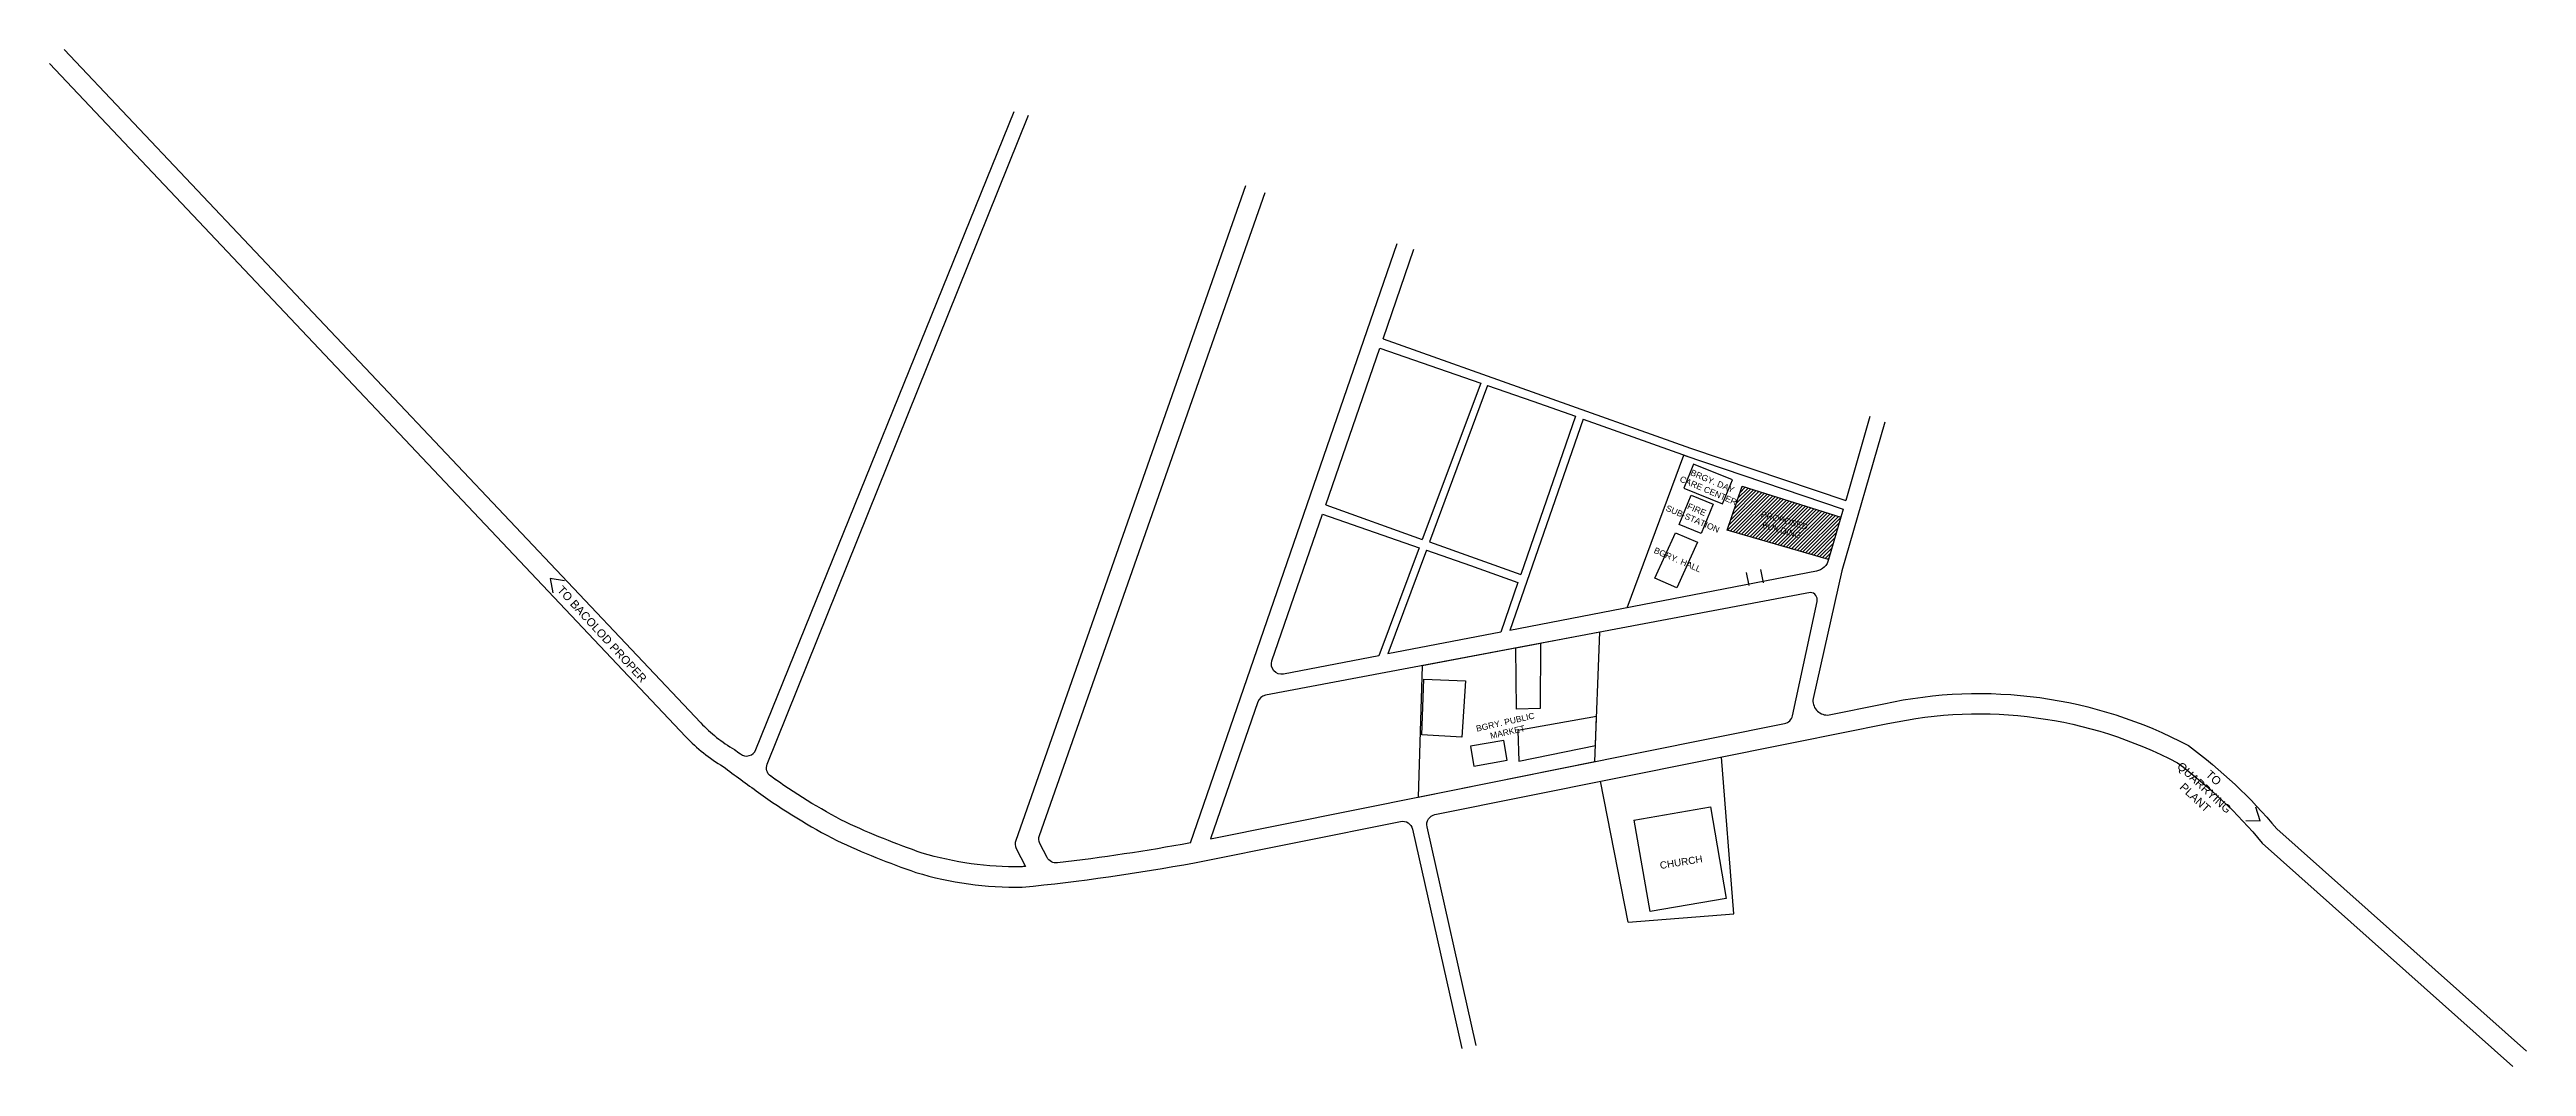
# Model space of a CAD drawing. Header units: inches. Extents: x -1369 to 1198, y -366 to 1398.
# Drawn here: x -541.6 to -298.1, y 421.6 to 521.6 of the extents above; entities that cross this region are included whole.
import ezdxf

# ---------------------------------------------------------------- set-up
doc = ezdxf.new("R2010")
doc.units = ezdxf.units.IN
doc.header["$MEASUREMENT"] = 0
doc.styles.get("Standard").update_dxf_attribs({"font": 'arial.ttf'})

msp = doc.modelspace()

# ---------------------------------------------------------------- hatches: boundary and pattern name
h = msp.add_hatch()
h.set_pattern_fill('ANSI31', color=8, scale=2)
h.paths.add_polyline_path([(-375.2182, 478.6843), (-365.507, 475.6342), (-366.7039, 471.4837), (-376.6733, 474.3586)])

# ---------------------------------------------------------------- linework, layer by layer
for points in [[(-540.1093, 521.6016), (-477.5628, 455.4303, 0.07160579), (-474.2439, 452.7978, 0.0010185), (-473.6614, 452.3604, 0.49175719), (-472.1357, 452.7861), (-446.7403, 515.5196)], [(-541.5627, 520.2277), (-479.0163, 454.0565, 0.06978876), (-475.3561, 451.1316, 0.00595613), (-471.8844, 448.5816, 0.0378641), (-464.1767, 443.8561, 0.02616466), (-456.4156, 440.7218, 0.07753782), (-445.9552, 439.2676, 0.02112643), (-429.0418, 441.6647), (-408.7753, 445.7322, -0.40753833), (-407.6029, 444.9709), (-402.7579, 423.3973)], [(-470.135, 449.7905, -0.00094017), (-470.6825, 450.1809, -0.34590369), (-471.0281, 451.3674), (-445.3554, 515.1571)], [(-424.0195, 508.2021), (-446.6026, 443.8572, 0.20397879), (-446.5478, 443.0758), (-445.6446, 441.3087)], [(-429.4206, 443.6286, -0.01653262), (-442.5102, 441.6516, -0.31349613), (-443.5172, 442.1897), (-444.217, 443.5589, -0.20397879), (-444.2718, 444.3403), (-422.0696, 507.5448)], [(-410.9148, 462.0207), (-420.2808, 460.2115, -0.57705226), (-421.4159, 461.5191), (-416.4529, 475.9202)], [(-365.2745, 476.4404), (-366.7039, 471.4837, -0.30347353), (-367.9115, 470.3278), (-398.024, 464.5109)], [(-427.4449, 444.0251), (-371.037, 455.3463, 0.29858709), (-370.2561, 456.1162), (-367.8357, 467.3573, 0.44963813), (-368.5021, 468.2439), (-422.0483, 458.1361, 0.26932804), (-422.8082, 457.4792), (-427.4449, 444.0251)], [(-366.8302, 456.1906), (-361.2816, 457.3042, -0.17725725), (-331.3374, 453.1882, -0.05841737), (-322.649, 445.0022), (-298.1181, 423.1398)], [(-401.3399, 423.6912), (-406.1729, 445.2113, -0.42092045), (-405.394, 446.4109), (-370.0006, 453.5144), (-360.872, 455.3465, -0.17642487), (-332.4082, 451.4919, -0.05837249), (-324.0887, 443.6063), (-299.4488, 421.6468)], [(-445.6446, 441.3087, -0.00053295), (-446.0694, 441.2661, -0.07660847), (-455.8014, 442.6256, -0.0259172), (-463.2972, 445.6528, -0.03771669), (-470.7163, 450.2051)]]:
    msp.add_lwpolyline(points, format="xyb")
for points in [[(-429.4206, 443.6286), (-409.1138, 502.5524)], [(-410.5005, 493.179), (-407.4653, 501.9862)], [(-416.1363, 476.839), (-410.8227, 492.2574)], [(-410.8227, 492.2574), (-400.8964, 488.8226)], [(-410.5005, 493.179), (-380.2765, 482.4182), (-365.0299, 477.2885)], [(-400.8964, 488.8226), (-406.6397, 473.4579)], [(-400.2379, 488.5948), (-405.9384, 473.2082)], [(-400.2379, 488.5948), (-395.7888, 487.0553), (-391.5865, 485.5514)], [(-390.8363, 485.2829), (-398.024, 464.5109)], [(-391.5865, 485.5514), (-396.9632, 470.0127)], [(-390.8363, 485.2829), (-380.5973, 481.6187)], [(-361.1967, 484.9659), (-365.3916, 470.3614), (-368.2311, 457.8178)], [(-362.6482, 485.5477), (-365.0299, 477.2885)], [(-386.4986, 466.7373), (-380.9511, 481.7375), (-365.2745, 476.4404)], [(-379.9784, 480.8582), (-380.9461, 478.4989), (-377.1281, 476.9329), (-376.1604, 479.2922), (-379.9784, 480.8582)], [(-380.2105, 477.7947), (-378.0539, 476.9186), (-379.2233, 474.0401), (-381.3799, 474.9162), (-380.2105, 477.7947)], [(-375.2182, 478.6843), (-365.507, 475.6342), (-366.7039, 471.4837), (-376.6733, 474.3586), (-375.2182, 478.6843)], [(-416.4529, 475.9202), (-406.9486, 472.6315)], [(-416.1363, 476.839), (-406.6397, 473.4579)], [(-406.9486, 472.6315), (-410.9148, 462.0207)], [(-406.2426, 472.3872), (-410.0192, 462.1937)], [(-406.2426, 472.3872), (-401.9003, 470.8846), (-397.2388, 469.2164)], [(-405.9384, 473.2082), (-396.9632, 470.0127)], [(-381.7547, 474.1055), (-379.5975, 473.1822), (-381.6193, 468.7046), (-383.7943, 469.6355), (-381.7547, 474.1055)], [(-374.4987, 468.9274), (-374.7709, 470.2088)], [(-373.0993, 469.1978), (-373.3714, 470.4792)], [(-490.9623, 469.3945), (-492.3631, 469.6035), (-492.1048, 468.2109)], [(-397.2388, 469.2164), (-398.9274, 464.3364)], [(-398.9274, 464.3364), (-410.0192, 462.1937)], [(-406.668, 461.0394), (-407.0483, 448.1187), (-389.6691, 451.6068), (-389.201, 464.3366), (-406.668, 461.0394)], [(-397.3686, 456.7562), (-397.4435, 462.7807), (-395.0135, 463.2402), (-395.0474, 456.8254), (-397.3686, 456.7562)], [(-406.4812, 459.7001), (-402.3792, 459.5419), (-402.7586, 454.0259), (-406.6998, 454.234), (-406.4812, 459.7001)], [(-397.2667, 454.6687), (-397.1647, 451.6647), (-389.6112, 453.1806), (-389.5058, 456.0467), (-397.2667, 454.6687)], [(-401.915, 453.0979), (-401.5757, 451.1776), (-398.2896, 451.7582), (-398.6317, 453.6942), (-401.9178, 453.1136)], [(-376.0066, 436.6346), (-377.2444, 452.0606)], [(-386.3946, 435.8195), (-389.1197, 449.6772)], [(-385.8562, 445.8429), (-378.3267, 447.1507), (-376.7669, 438.1703), (-384.2484, 436.8709), (-385.8082, 445.8512)], [(-325.7008, 445.8206), (-324.285, 445.781), (-324.7083, 447.1326)], [(-386.3946, 435.8195), (-376.0066, 436.6346)]]:
    msp.add_lwpolyline(points)
msp.add_arc((-366.8313, 457.6059), 1.4153, 171.389053, 270.046609)

# ---------------------------------------------------------------- texts
at = {"attachment_point": 1}
for s, width, insert, char_height, rotation in [('\\pxqc;BRGY. DAY CARE CENTER', 6.602052, (-381.0424, 480.7536), 0.6, 336.794179), ('\\pxqc;FIRE SUB-STATION', 2.659488, (-380.7708, 477.1876), 0.6, 336.794179), ('\\pxqc;PROPOSED BUILDING', 4.967654, (-373.3485, 476.2854), 0.6, 344.065693), ('BGRY. HALL', 4.967654, (-383.7084, 472.7026), 0.6, 336.794179), ('\\pxqc;TO BACOLOD PROPER', 13.274374, (-491.4389, 469.3137), 0.8, 312.425329), ('\\pxqc;BGRY. PUBLIC MARKET', 7.252751, (-402.0845, 454.9792), 0.6, 12.873264), ('\\pxqc;TO QUARRYING PLANT', 8.554782, (-331.7285, 453.2307), 0.8, 317.079341), ('\\pxqc;CHURCH', 3.906939, (-383.183, 441.7712), 0.7, 9.062738)]:
    msp.add_mtext_dynamic_manual_height_columns(s, width=width, gutter_width=1, heights=[0], dxfattribs=dict(at, insert=insert, char_height=char_height, rotation=rotation))

doc.saveas('drawing.dxf')
